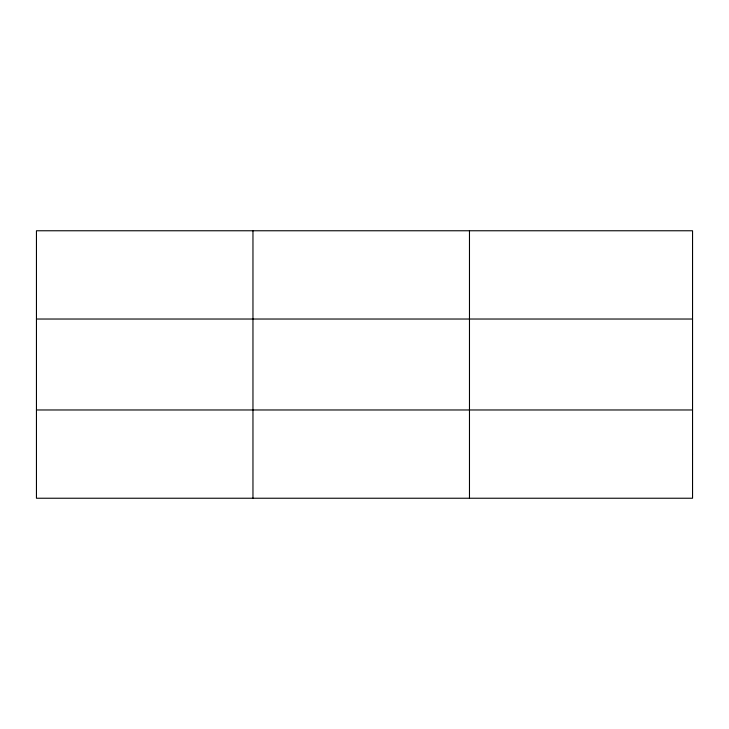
<?xml version="1.0" encoding="UTF-8"?>
<svg xmlns="http://www.w3.org/2000/svg" width="729" height="729" viewBox="0 0 729 729"><rect width="100%" height="100%" fill="white"/><g stroke="black" fill="none" stroke-linecap="round" stroke-linejoin="round"><path stroke-width="1.09" d="M252.963 498.235L252.963 230.765M469.476 498.235L469.476 230.765M36.45 319.029L692.55 319.029M36.45 409.971L692.55 409.971M692.55 454.103L692.55 498.235L36.45 498.235L36.45 230.765L692.55 230.765L692.55 454.103"/></g></svg>
